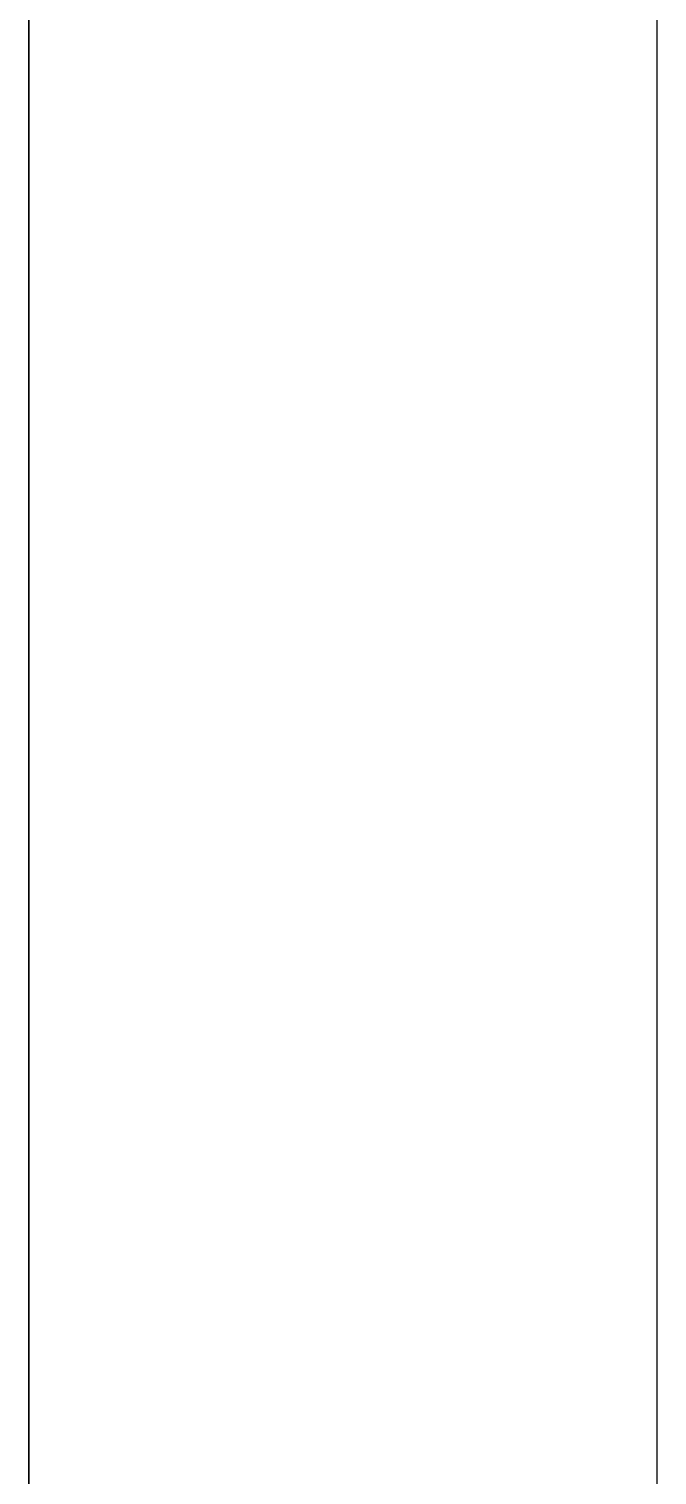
# Model space of a CAD drawing. Extents: x 11992 to 29481, y -6727 to 6811.
# Drawn here: x 25599.6 to 25799.6, y 1994.9 to 2455.3 of the extents above; entities that cross this region are included whole.
import ezdxf

# ---------------------------------------------------------------- set-up
doc = ezdxf.new("R2010")
doc.units = 0
doc.header["$MEASUREMENT"] = 0
doc.layers.get('0').update_dxf_attribs({"color": 8, "linetype": 'CONTINUOUS'})
doc.layers.add('WALL', color=8, linetype='CONTINUOUS')

msp = doc.modelspace()

# ---------------------------------------------------------------- linework, layer by layer
for p, q in [((25599.62, 3630.6, 559.57), (25599.62, 730.58, 559.57)), ((25599.62, 3630.6, 329.57), (25599.62, 730.58, 329.57)), ((25599.62, 3630.6, -40.43), (25599.62, 730.6, -40.43)), ((25599.62, 3630.6, 329.57), (25599.62, 730.6, 329.57)), ((25599.62, 730.53, -2440.43), (25599.62, 3630.6, -2440.43)), ((25599.62, 730.58, 559.57), (25599.62, 3630.6, 559.57)), ((25599.62, 3630.6, -2440.43), (25599.62, 730.58, -2440.43)), ((25599.62, 3630.6, -2440.43), (25599.62, 730.58, -2440.43)), ((25599.62, 3630.6, -2640.43), (25599.62, 730.58, -2640.43))]:
    msp.add_line(p, q)
at = {"layer": 'WALL'}
msp.add_line((25799.61, 530.47), (25799.61, 4430.55), dxfattribs=at)

doc.saveas('drawing.dxf')
